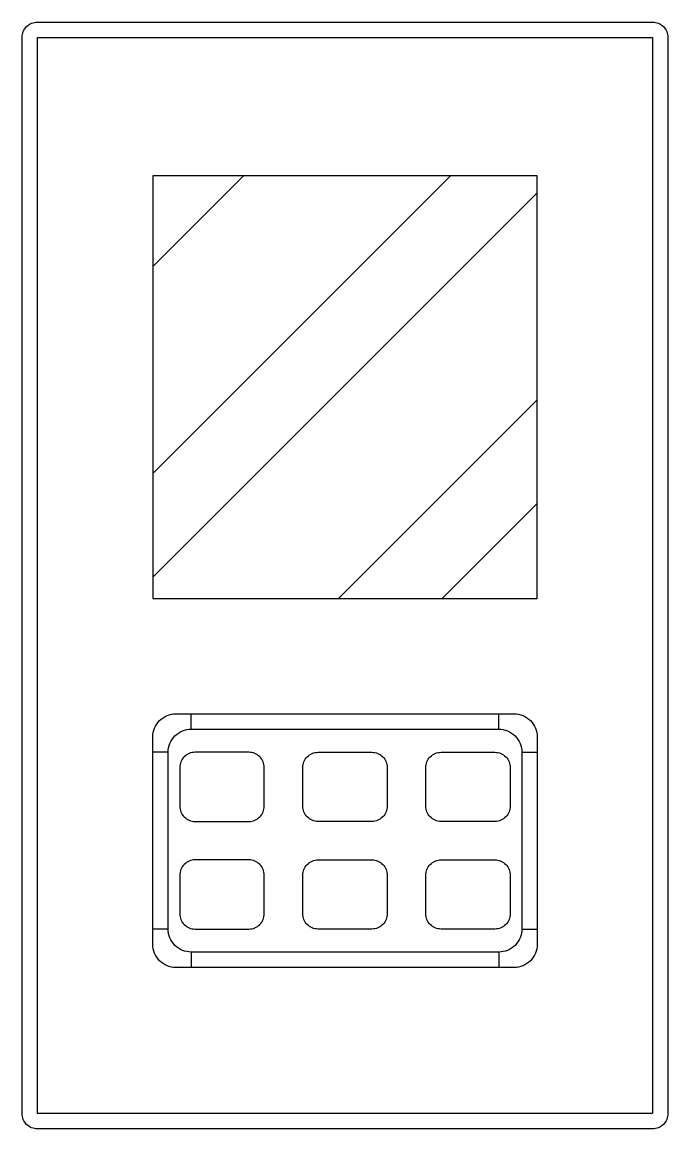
# Model space of a CAD drawing. Header units: millimetres. Extents: x 0 to 84, y 0 to 144.
import ezdxf

# ---------------------------------------------------------------- set-up
doc = ezdxf.new("R2010")
doc.units = ezdxf.units.MM

# ---------------------------------------------------------------- blocks, each defined once
blk = doc.blocks.new('A$C6C336C5A')
h = blk.add_hatch()
h.set_pattern_fill('ANSI32', color=6, scale=3, style=0)
h.set_pattern_definition([(45, (-80069.32, -42620.744), (-20.205576, 20.205576), []), (45, (-80055.85, -42620.744), (-20.205576, 20.205576), [])])
h.paths.add_polyline_path([(67, 124), (17, 124), (17, 69), (67, 69)])
at = {"color": 6}
for p, q in [((22, 52), (22, 54)), ((62, 52), (62, 54)), ((19, 49), (17, 49)), ((65, 49), (67, 49)), ((19, 26), (17, 26)), ((65, 26), (67, 26)), ((22, 23), (22, 21)), ((62, 23), (62, 21))]:
    blk.add_line(p, q, dxfattribs=at)
for points in [[(2, 144), (82, 144, -0.414214), (84, 142), (84, 2, -0.414214), (82, 0), (2, 0, -0.414214), (0, 2), (0, 142, -0.414214)], [(20, 54), (64, 54, -0.414214), (67, 51), (67, 24, -0.414214), (64, 21), (20, 21, -0.414214), (17, 24), (17, 51, -0.414214)], [(22, 52), (62, 52, -0.414214), (65, 49), (65, 26, -0.414214), (62, 23), (22, 23, -0.414214), (19, 26), (19, 49, -0.414214)], [(29.5, 49), (22.5, 49, 0.414214), (20.5, 47), (20.5, 42, 0.414214), (22.5, 40), (29.5, 40, 0.414214), (31.5, 42), (31.5, 47, 0.414214)], [(38.5, 49), (45.5, 49, -0.414214), (47.5, 47), (47.5, 42, -0.414214), (45.5, 40), (38.5, 40, -0.414214), (36.5, 42), (36.5, 47, -0.414214)], [(54.5, 49), (61.5, 49, -0.414214), (63.5, 47), (63.5, 42, -0.414214), (61.5, 40), (54.5, 40, -0.414214), (52.5, 42), (52.5, 47, -0.414214)], [(29.5, 35), (22.5, 35, 0.414214), (20.5, 33), (20.5, 28, 0.414214), (22.5, 26), (29.5, 26, 0.414214), (31.5, 28), (31.5, 33, 0.414214)], [(38.5, 35), (45.5, 35, -0.414214), (47.5, 33), (47.5, 28, -0.414214), (45.5, 26), (38.5, 26, -0.414214), (36.5, 28), (36.5, 33, -0.414214)], [(54.5, 35), (61.5, 35, -0.414214), (63.5, 33), (63.5, 28, -0.414214), (61.5, 26), (54.5, 26, -0.414214), (52.5, 28), (52.5, 33, -0.414214)]]:
    blk.add_lwpolyline(points, format="xyb", close=True, dxfattribs=at)
at = {"color": 2}
blk.add_lwpolyline([(2, 142), (82, 142), (82, 2), (2, 2)], close=True, dxfattribs=at)
at = {"color": 6}
blk.add_lwpolyline([(17, 69), (67, 69), (67, 124), (17, 124)], close=True, dxfattribs=at)

msp = doc.modelspace()

# ---------------------------------------------------------------- block references
at = {"color": 7}
msp.add_blockref('A$C6C336C5A', (0, 0), dxfattribs=at)

doc.saveas('drawing.dxf')
